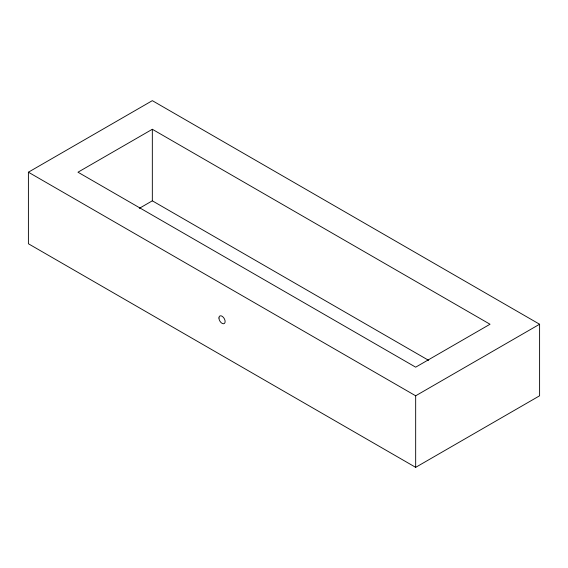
<?xml version="1.0" encoding="UTF-8"?>
<svg xmlns="http://www.w3.org/2000/svg" width="568" height="568" viewBox="0 0 568 568"><rect width="100%" height="100%" fill="white"/><g stroke="black" fill="none" stroke-linecap="round" stroke-linejoin="round"><path stroke-width="0.85" d="M28.4 172.203L152.331 100.657L539.6 324.243L539.6 395.797L415.67 467.343L28.4 243.757L28.4 172.203L415.67 395.797L539.6 324.243M152.331 129.277L77.972 172.203L415.67 367.176L490.028 324.243L152.331 129.277L152.331 200.823L428.627 360.346M139.295 208.349L152.331 200.823M415.67 395.797L415.67 467.343M218.936 317.988A4.381 2.528 60 0 0 223.586 323.767A4.381 2.528 60 0 0 223.586 317.569A4.381 2.528 60 0 0 218.936 317.988"/></g></svg>
